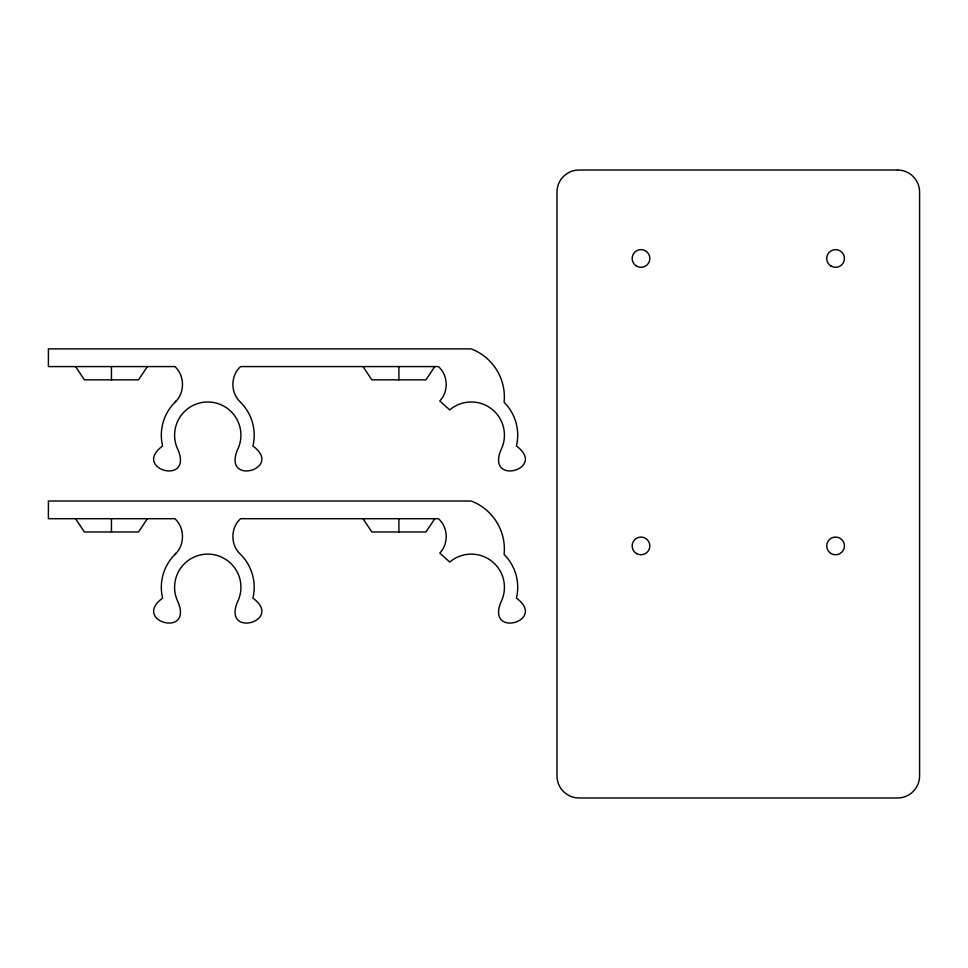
<?xml version="1.0" encoding="UTF-8"?>
<svg xmlns="http://www.w3.org/2000/svg" width="968" height="968" viewBox="0 0 968 968"><rect width="100%" height="100%" fill="white"/><g stroke="black" fill="none" stroke-linecap="round" stroke-linejoin="round"><path stroke-width="1.45" d="M147.342 366.582L138.509 379.843L84.397 379.843L75.552 366.582M147.342 518.703L138.509 531.976L84.397 531.976L75.552 518.715M434.801 366.582L425.956 379.843L371.845 379.843L363 366.582M434.801 518.703L425.956 531.976L371.845 531.976L363 518.703M176.237 401.054C184.997 391.544 184.501 375.342 174.918 366.582L48.4 366.582L48.4 348.891L471.271 348.891A51.619 51.619 0 0 1 504.11 402.313A46.44 46.44 0 0 1 516.428 445.994C547.573 468.923 486.396 486.287 500.819 450.205A33.166 33.166 0 0 0 449.733 409.924L439.787 400.958C448.849 391.641 448.196 375.161 438.419 366.582L240.608 366.582C230.287 375.717 230.396 393.153 240.596 402.313A46.44 46.44 0 0 1 252.914 445.994C284.06 468.984 222.846 486.226 237.305 450.205A33.166 33.166 0 0 0 207.757 401.986A33.166 33.166 0 0 0 178.209 450.205C192.632 486.287 131.466 468.923 162.6 445.994A46.44 46.44 0 0 1 176.237 401.054L174.918 402.313M176.237 553.176C184.997 543.665 184.501 527.475 174.918 518.703L48.4 518.703L48.4 501.025L471.271 501.025A51.619 51.619 0 0 1 504.11 554.446A46.44 46.44 0 0 1 516.428 598.115C547.573 621.045 486.396 638.408 500.819 602.338A33.166 33.166 0 0 0 449.733 562.057L439.787 553.091C448.849 543.762 448.196 527.294 438.419 518.703L240.608 518.703C230.287 527.838 230.396 545.286 240.596 554.446A46.44 46.44 0 0 1 252.914 598.115C284.06 621.105 222.846 638.36 237.305 602.338A33.166 33.166 0 0 0 207.757 554.107A33.166 33.166 0 0 0 178.209 602.338C192.632 638.408 131.466 621.045 162.6 598.115A46.44 46.44 0 0 1 176.237 553.176L174.918 554.446M398.901 366.582L398.901 379.843M398.901 518.703L398.901 531.976M111.453 366.582L111.453 379.843M111.453 518.703L111.453 531.976M897.493 170.017L579.082 170.017A22.107 22.107 0 0 0 556.975 192.124L556.975 775.876A22.107 22.107 0 0 0 579.082 797.983L897.493 797.983A22.107 22.107 0 0 0 919.6 775.876L919.6 192.124A22.107 22.107 0 0 0 897.493 170.017M831.149 266.127A8.845 8.845 0 0 0 844.423 258.468A8.845 8.845 0 0 0 831.149 250.809A8.845 8.845 0 0 0 831.149 266.127M636.569 553.575A8.845 8.845 0 0 0 649.843 545.916A8.845 8.845 0 0 0 636.569 538.256A8.845 8.845 0 0 0 636.569 553.575M831.149 553.575A8.845 8.845 0 0 0 844.423 545.916A8.845 8.845 0 0 0 831.149 538.256A8.845 8.845 0 0 0 831.149 553.575M636.569 266.127A8.845 8.845 0 0 0 649.843 258.468A8.845 8.845 0 0 0 636.569 250.809A8.845 8.845 0 0 0 636.569 266.127"/></g></svg>
